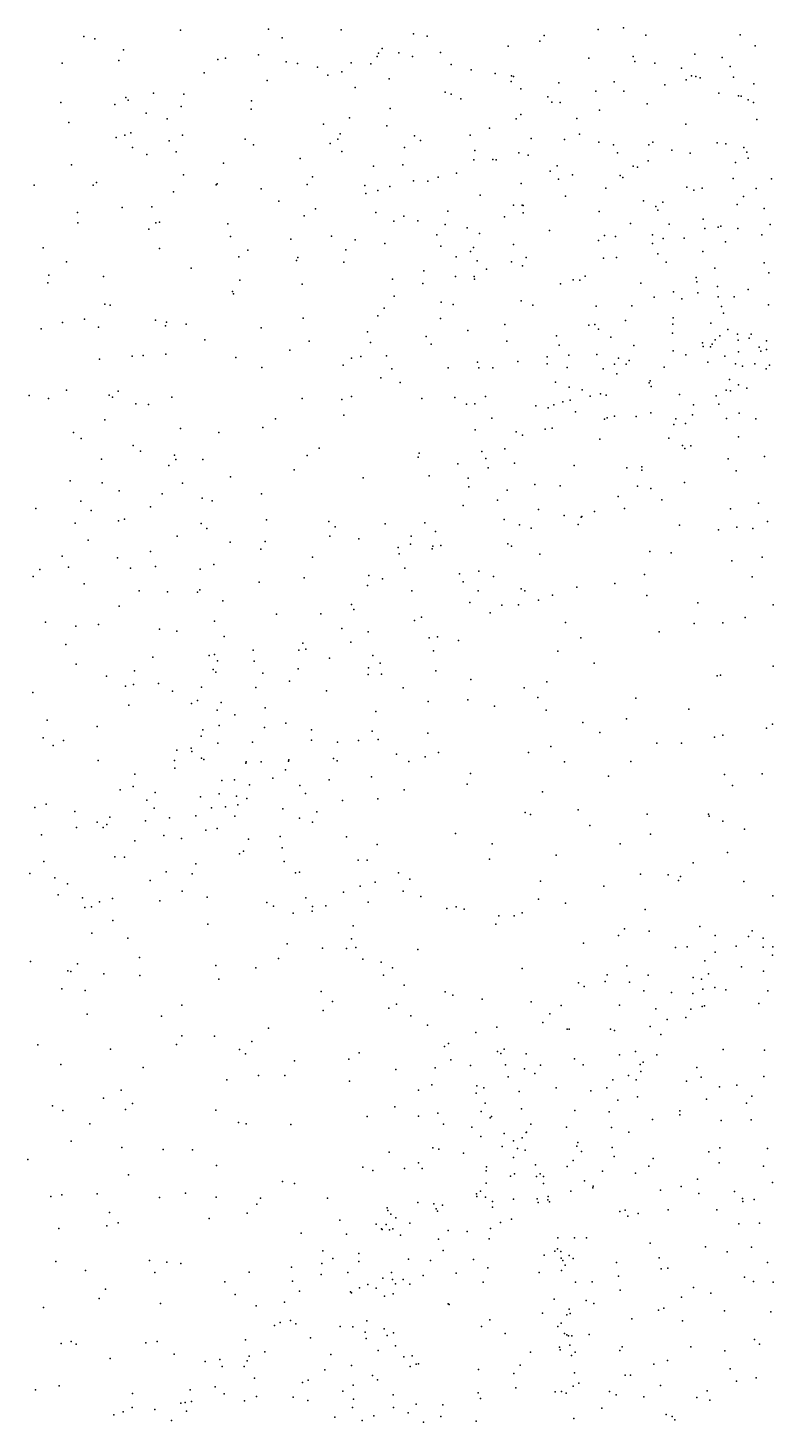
# Model space of a CAD drawing. Header units: metres. Extents: x -24.3 to 24.3, y -27.7 to 27.7.
# Drawn here: x -4.719 to -3.339, y -2.573 to 0.009 of the extents above; entities that cross this region are included whole.
import ezdxf

# ---------------------------------------------------------------- set-up
doc = ezdxf.new("R2010")
doc.units = ezdxf.units.M

msp = doc.modelspace()

# ---------------------------------------------------------------- linework, layer by layer
for p in [(-4.4366, 0.0051, -7.7334), (-4.2739, 0.0072, -7.7017), (-4.1391, 0.0059, 29.5031), (-3.6629, 0.0065, -6.081), (-3.6161, 0.0094, 11.9112), (-4.6155, -0.0067, -7.7389), (-4.5954, -0.0106, 12.8031), (-4.2483, -0.0091, 12.0301), (-4.0054, -0.0014, 10.6315), (-3.9797, -0.0062, 9.5079), (-3.8297, -0.0247, 23.2616), (-3.7714, -0.0154, 29.4017), (-3.7632, -0.0048, 10.844), (-3.575, -0.004, -7.4625), (-3.4001, -0.0033, 15.1593), (-3.3721, -0.0236, -7.6246), (-4.551, -0.0509, 23.7364), (-4.5425, -0.0312, 29.262), (-4.3673, -0.0493, -5.7501), (-4.3532, -0.0467, 12.1905), (-4.292, -0.0408, 29.3989), (-4.0722, -0.0437, 13.92), (-4.0698, -0.0373, 10.5135), (-4.0632, -0.029, 9.5971), (-4.0321, -0.0365, 29.4473), (-4.0067, -0.0437, 20.5855), (-3.9552, -0.0362, 11.8811), (-3.6805, -0.0469, -7.5552), (-3.5983, -0.0435, 14.8222), (-3.4837, -0.0393, -6.0457), (-3.4335, -0.0457, 22.9646), (-4.6557, -0.056, 23.836), (-4.3929, -0.0741, 13.5557), (-4.2409, -0.0535, 13.7579), (-4.2199, -0.0566, 10.0002), (-4.1832, -0.0632, 10.2511), (-4.1381, -0.0718, -5.866), (-4.1206, -0.0551, -14.5624), (-4.0844, -0.0573, -26.3805), (-3.9352, -0.0583, 14.0377), (-3.8984, -0.0683, -6.0043), (-3.8537, -0.075, 9.3739), (-3.595, -0.0528, 29.2523), (-3.5578, -0.0561, -7.5702), (-3.5084, -0.0655, -26.6642), (-3.4188, -0.0619, 11.4106), (-4.276, -0.0883, -5.7957), (-4.1638, -0.0783, -7.6647), (-4.1133, -0.101, 11.9664), (-4.0502, -0.0852, 23.394), (-3.8241, -0.0902, 11.9013), (-3.8235, -0.0791, 10.7559), (-3.8198, -0.0805, 14.1683), (-3.7359, -0.0921, 14.3342), (-3.6335, -0.0907, 22.9769), (-3.5393, -0.096, -23.5067), (-3.4999, -0.0868, 22.8109), (-3.4903, -0.0791, -7.6567), (-3.4822, -0.0805, 11.1464), (-3.4741, -0.0832, 15.0624), (-3.4122, -0.0818, 29.1047), (-3.375, -0.0943, 22.6928), (-4.6584, -0.1289, 29.1013), (-4.538, -0.1195, 12.7345), (-4.5339, -0.1243, -26.1591), (-4.4866, -0.1116, 29.1733), (-4.4303, -0.1136, -14.9251), (-4.3054, -0.1256, 29.2076), (-3.9463, -0.1099, 29.3272), (-3.9353, -0.1133, 10.6053), (-3.9176, -0.1218, 23.8525), (-3.8061, -0.1035, -6.0491), (-3.7565, -0.1185, 23.1321), (-3.7491, -0.128, -7.6515), (-3.7332, -0.1288, 9.3055), (-3.6676, -0.1081, 14.5352), (-3.6155, -0.108, 14.7235), (-3.4397, -0.1116, 20.2241), (-3.4033, -0.1165, 22.0907), (-3.3979, -0.1172, -5.9745), (-3.3852, -0.1236, 15.156), (-3.3754, -0.1287, -7.7523), (-4.5585, -0.1323, 12.9017), (-4.5003, -0.1487, 13.2829), (-4.4357, -0.1362, -7.6728), (-4.306, -0.1412, 23.5268), (-4.0483, -0.1397, 29.2694), (-3.8062, -0.1508, 12.0081), (-3.6608, -0.1431, 10.8738), (-3.572, -0.1311, -6.0258), (-4.6437, -0.166, -7.6348), (-4.4613, -0.1588, 12.4434), (-4.1717, -0.1689, 12.1117), (-4.1234, -0.1569, 9.7682), (-4.0548, -0.1719, 12.0431), (-3.8644, -0.1763, 29.1986), (-3.8151, -0.159, 1.3957), (-3.7024, -0.1586, -6.0527), (-3.5004, -0.1687, 11.0482), (-3.3693, -0.1605, 11.5388), (-4.5557, -0.1939, 29.037), (-4.5397, -0.1892, -5.6485), (-4.5284, -0.1848, 23.6614), (-4.4578, -0.1997, 13.3925), (-4.4331, -0.1892, 29.0728), (-4.317, -0.1965, 13.5796), (-4.1595, -0.2047, -5.855), (-4.1453, -0.197, 24.1312), (-4.1411, -0.187, 10.1735), (-4.0032, -0.1905, 9.5227), (-3.9919, -0.1992, 23.3466), (-3.9001, -0.1893, 13.9843), (-3.7869, -0.1954, -7.7185), (-3.7252, -0.1973, 10.7402), (-3.6978, -0.1876, 14.2642), (-3.662, -0.2025, 14.3998), (-3.5618, -0.2023, 14.7839), (-3.4428, -0.2036, 11.3324), (-3.4267, -0.2053, 23.1441), (-4.5257, -0.212, -7.6455), (-4.499, -0.2253, 12.773), (-4.445, -0.2202, -5.7194), (-4.3015, -0.207, 29.0869), (-4.1381, -0.2196, 9.9744), (-4.0215, -0.212, -5.926), (-3.8918, -0.2176, -7.7272), (-3.8098, -0.2219, 10.6307), (-3.793, -0.2264, 20.5479), (-3.6344, -0.2073, 23.0059), (-3.6271, -0.222, 14.5234), (-3.5695, -0.2071, 9.2655), (-3.5266, -0.2172, 29.1016), (-3.4928, -0.2225, -5.9765), (-3.3933, -0.2122, -7.8583), (-3.3876, -0.2207, 9.3076), (-3.3852, -0.2319, 22.7588), (-4.6385, -0.2444, 23.7305), (-4.3573, -0.2411, -7.679), (-4.2148, -0.2327, 13.6911), (-4.079, -0.2467, 29.0995), (-4.0251, -0.2444, 12.137), (-3.8936, -0.2349, 20.8062), (-3.8584, -0.2342, 12.1608), (-3.852, -0.235, 21.1094), (-3.7517, -0.2561, -6.0225), (-3.739, -0.2464, -23.287), (-3.5985, -0.2465, 23.4973), (-3.5902, -0.2484, -26.9008), (-3.5703, -0.2368, 10.9026), (-3.4085, -0.2398, 29.0341), (-4.708, -0.2821, 24.4694), (-4.5983, -0.2819, 0.803), (-4.5925, -0.2771, 28.942), (-4.4309, -0.2625, 12.5558), (-4.3704, -0.2815, 13.4264), (-4.3685, -0.2795, 23.5595), (-4.2019, -0.2809, 12.3038), (-4.1924, -0.2663, 23.4626), (-4.0952, -0.2826, 13.7737), (-4.0051, -0.2737, 9.6625), (-3.9787, -0.2748, -7.7764), (-3.9592, -0.2672, -14.7235), (-3.9255, -0.2595, 10.4686), (-3.8056, -0.2788, -7.8061), (-3.7365, -0.2706, -22.9478), (-3.7106, -0.2629, 12.2274), (-3.6222, -0.264, 1.5513), (-3.6175, -0.2674, 10.749), (-3.4127, -0.2695, -14.4909), (-3.3418, -0.2699, 11.6111), (-4.4498, -0.2941, 13.2247), (-4.287, -0.2885, 12.4048), (-4.0935, -0.2975, -26.6897), (-4.0714, -0.2917, 10.0665), (-4.049, -0.2841, 10.2008), (-3.8815, -0.3006, 29.092), (-3.7236, -0.3022, 14.0529), (-3.6488, -0.2872, -7.872), (-3.4989, -0.2856, 12.28), (-3.486, -0.2911, 14.9016), (-3.4704, -0.2875, 11.0341), (-3.3941, -0.3028, -5.913), (-3.3707, -0.2878, -7.966), (-4.6276, -0.3325, -7.6311), (-4.5447, -0.3235, -5.6444), (-4.4898, -0.3218, -7.65), (-4.2547, -0.3118, 13.5899), (-4.1865, -0.3258, -7.7257), (-4.0748, -0.3328, 12.2786), (-3.9417, -0.33, 12.2584), (-3.8201, -0.3188, 12.2712), (-3.804, -0.3189, 10.5408), (-3.802, -0.333, 23.2459), (-3.8018, -0.3194, 9.4798), (-3.6612, -0.3305, 12.3196), (-3.5789, -0.3107, 14.5889), (-3.5562, -0.3214, -7.9482), (-3.5526, -0.3281, -5.9692), (-3.5434, -0.3135, 14.7384), (-3.4055, -0.3175, 12.3522), (-3.3557, -0.3251, 15.1464), (-4.6269, -0.3518, -5.5756), (-4.4824, -0.3516, 28.8623), (-4.4759, -0.3504, 13.0116), (-4.349, -0.3533, 12.6), (-4.2076, -0.3388, -5.8358), (-4.0418, -0.3486, 23.987), (-4.0228, -0.3396, -7.8399), (-3.9969, -0.3478, 29.0028), (-3.9462, -0.3545, -5.9688), (-3.9058, -0.3607, 9.6507), (-3.8363, -0.3404, -5.9896), (-3.6032, -0.3528, 14.299), (-3.5317, -0.3539, 29.0172), (-3.4683, -0.3446, 10.9082), (-3.4405, -0.3599, 9.3847), (-3.4358, -0.3576, -23.7451), (-3.3445, -0.3549, 20.3203), (-4.4952, -0.3633, 23.625), (-4.3442, -0.3771, -7.6805), (-4.2321, -0.3817, 12.4799), (-4.1568, -0.3766, 13.6473), (-4.1131, -0.3833, 1.1365), (-3.9616, -0.3739, 10.1858), (-3.8828, -0.3715, 10.408), (-3.7534, -0.3656, 20.9593), (-3.6626, -0.3841, 10.5824), (-3.6515, -0.375, -14.7041), (-3.6311, -0.3769, -7.9924), (-3.5622, -0.3741, 9.3824), (-3.5429, -0.3806, 20.4907), (-3.5039, -0.3802, 12.4136), (-3.4652, -0.3623, 11.1644), (-3.4272, -0.3867, 14.9689), (-3.4044, -0.3623, 11.4247), (-3.36, -0.3738, 12.4525), (-4.6909, -0.3979, -15.3379), (-4.4757, -0.3991, -5.6591), (-4.312, -0.4025, 13.3159), (-4.1307, -0.4018, -7.8511), (-4.0581, -0.3902, 13.7122), (-3.9542, -0.3951, 13.7838), (-3.8995, -0.4045, 1.3213), (-3.8937, -0.3971, 23.3185), (-3.8197, -0.3921, -7.9453), (-3.5622, -0.3899, 10.6571), (-3.5528, -0.409, 14.1741), (-3.4691, -0.4049, -27.1594), (-4.648, -0.4237, -5.5024), (-4.4167, -0.4356, -5.7437), (-4.3289, -0.4149, -5.7858), (-4.2218, -0.4213, 23.4669), (-4.2195, -0.4159, 13.4682), (-4.1339, -0.4245, -5.8744), (-3.9261, -0.4145, -7.9364), (-3.8869, -0.4222, 10.2997), (-3.8698, -0.4374, 29.0197), (-3.8235, -0.424, 13.8482), (-3.8033, -0.4312, 9.6195), (-3.7966, -0.4156, 12.393), (-3.6529, -0.4174, 23.1412), (-3.6289, -0.4159, -5.9739), (-3.5374, -0.4247, 14.0077), (-3.4467, -0.4356, 10.8306), (-3.3553, -0.4255, 11.5726), (-4.6825, -0.4627, -5.3254), (-4.6809, -0.4489, 23.7239), (-4.5796, -0.451, 28.7549), (-4.327, -0.4579, 12.845), (-4.0443, -0.4559, -7.9624), (-3.9876, -0.4643, 28.976), (-3.9857, -0.4407, 12.4093), (-3.9273, -0.4511, 9.9666), (-3.8928, -0.4511, 9.7983), (-3.8923, -0.4558, 10.1084), (-3.7328, -0.4644, -5.9774), (-3.7092, -0.4572, 10.4472), (-3.697, -0.4576, 29.0531), (-3.6874, -0.4504, 9.5071), (-3.5839, -0.4633, -22.63), (-3.4814, -0.4532, 14.2998), (-3.4806, -0.4611, 23.0094), (-3.3469, -0.4442, 21.5714), (-4.3404, -0.4789, -7.7592), (-4.3384, -0.4834, 12.9942), (-4.2113, -0.4655, -7.868), (-4.0412, -0.4878, 23.4064), (-3.5594, -0.4892, 23.5031), (-3.5233, -0.4792, -8.1579), (-3.4785, -0.4813, -5.8941), (-3.442, -0.4696, 10.9937), (-3.4409, -0.4886, 14.153), (-3.4112, -0.489, 14.7866), (-3.3855, -0.4749, 11.4671), (-4.5771, -0.5023, -5.4972), (-4.5667, -0.5043, -7.6664), (-4.0595, -0.5097, 13.5284), (-3.9541, -0.4989, -8.0339), (-3.9315, -0.5027, 13.6667), (-3.8058, -0.496, 10.2035), (-3.7843, -0.5041, -8.1003), (-3.6665, -0.506, 10.3168), (-3.6006, -0.5057, -5.9359), (-3.5081, -0.4926, 10.57), (-3.4347, -0.5067, 9.5109), (-3.3473, -0.5036, -9.5817), (-4.6551, -0.5365, -5.2195), (-4.6144, -0.5302, 0.6928), (-4.4832, -0.5321, 23.604), (-4.4628, -0.5359, 28.7271), (-4.4264, -0.5393, -7.7343), (-4.2096, -0.5285, 12.7526), (-4.0714, -0.5237, -8.0316), (-3.9554, -0.5287, 12.5309), (-3.8357, -0.5399, 12.5347), (-3.6805, -0.541, 12.5876), (-3.6692, -0.5398, 9.6069), (-3.6123, -0.5326, -8.1839), (-3.5245, -0.5391, 23.1372), (-3.5242, -0.5274, 10.404), (-3.4545, -0.5372, 13.8574), (-3.4308, -0.5189, 12.668), (-4.695, -0.5478, -7.6025), (-4.5883, -0.5451, -5.4016), (-4.4642, -0.5425, -5.6502), (-4.3915, -0.5681, -5.7763), (-4.2871, -0.546, 28.7941), (-4.0902, -0.5537, -5.9191), (-3.9814, -0.5623, -5.971), (-3.9046, -0.5509, 28.9854), (-3.7402, -0.5611, 10.0614), (-3.6623, -0.5485, 10.1835), (-3.6393, -0.5634, 29.0452), (-3.5253, -0.5563, 13.7461), (-3.4378, -0.5609, -9.3491), (-3.4226, -0.5493, 10.7715), (-3.405, -0.5579, -9.7425), (-3.3833, -0.5652, 10.436), (-3.3795, -0.5577, -9.0205), (-4.2343, -0.5876, 23.5117), (-4.1984, -0.5707, 12.898), (-4.0849, -0.5732, 24.02), (-3.9721, -0.5766, -8.1209), (-3.8325, -0.5709, -5.9672), (-3.7354, -0.5785, 9.7724), (-3.597, -0.5791, 12.6929), (-3.5244, -0.5886, -9.7187), (-3.4696, -0.574, -9.4565), (-3.4687, -0.5807, 9.604), (-3.4549, -0.5811, 12.7714), (-3.4521, -0.5763, 11.2212), (-3.4463, -0.5683, -9.582), (-3.4036, -0.5692, -8.2813), (-3.4033, -0.5908, 13.7363), (-3.365, -0.5818, 11.5503), (-3.362, -0.5895, 14.4046), (-3.3515, -0.5863, 14.7066), (-3.3511, -0.5705, -8.8998), (-4.5869, -0.6039, -5.2583), (-4.526, -0.5987, -5.5215), (-4.5061, -0.5974, -7.7071), (-4.464, -0.595, 24.259), (-4.3345, -0.6008, -26.8317), (-4.2862, -0.6195, -5.8297), (-4.1357, -0.6154, 13.2322), (-4.12, -0.6023, 1.0497), (-4.1027, -0.5992, 12.8103), (-4.0551, -0.5978, 28.9199), (-3.8865, -0.6098, -8.1742), (-3.8117, -0.6083, 12.652), (-3.7578, -0.5998, 9.9179), (-3.7576, -0.6126, 29.0215), (-3.7174, -0.5966, -8.2155), (-3.6657, -0.5958, 13.6452), (-3.6327, -0.6136, -5.9366), (-3.6254, -0.6026, 10.0472), (-3.6114, -0.6136, -9.5002), (-3.6059, -0.6066, 23.2791), (-3.5408, -0.619, 9.7177), (-3.5006, -0.5964, 10.1975), (-3.46, -0.6095, 21.0344), (-3.4284, -0.5988, -9.8401), (-3.4089, -0.6129, 23.121), (-3.3957, -0.6173, 12.9496), (-3.3726, -0.6131, 9.7084), (-3.3454, -0.6152, -8.4794), (-4.2861, -0.6199, -7.9373), (-4.0656, -0.6388, 12.9485), (-4.045, -0.622, 23.456), (-3.9412, -0.6204, 12.7128), (-3.8838, -0.6204, 23.398), (-3.8582, -0.6205, 1.2946), (-3.7203, -0.6198, 23.3402), (-3.6538, -0.622, -9.704), (-3.6282, -0.6311, 9.8866), (-3.5667, -0.6444, -9.1923), (-3.4198, -0.6418, 10.0918), (-3.3517, -0.6222, -8.7501), (-4.6478, -0.6615, -4.9223), (-4.5689, -0.6707, 28.5412), (-4.5519, -0.6635, -15.5715), (-4.03, -0.6474, 13.2937), (-3.7422, -0.647, 13.5249), (-3.7167, -0.6559, -9.63), (-3.693, -0.6611, -9.8047), (-3.6586, -0.6683, 13.4229), (-3.648, -0.671, -9.3209), (-3.5687, -0.6482, 13.5069), (-3.5649, -0.6549, 1.5639), (-3.5124, -0.6697, -8.3327), (-3.4259, -0.6615, 9.9519), (-3.4178, -0.6631, 11.0387), (-3.4033, -0.6517, -5.8592), (-3.3876, -0.6577, -9.9661), (-4.7173, -0.6715, -4.7449), (-4.6811, -0.677, 28.4674), (-4.5624, -0.6747, -5.1787), (-4.5195, -0.6866, -5.2953), (-4.4957, -0.6883, -5.4049), (-4.4526, -0.6747, -7.8152), (-4.2113, -0.6771, 28.8014), (-4.1378, -0.6786, -5.9471), (-4.1198, -0.6731, -27.0302), (-3.9895, -0.6773, -8.168), (-3.9285, -0.6751, 13.1565), (-3.9072, -0.6874, 12.9238), (-3.8915, -0.6868, -15.2132), (-3.8715, -0.6735, -6.0062), (-3.7784, -0.6907, -9.736), (-3.7554, -0.6942, 13.2139), (-3.7454, -0.689, 23.7135), (-3.7286, -0.6834, -9.5246), (-3.7149, -0.6802, 12.8754), (-3.6776, -0.6728, -8.2759), (-3.4866, -0.6887, 13.2298), (-3.4443, -0.6723, 23.4147), (-3.4397, -0.6878, -8.4293), (-4.5769, -0.7168, -7.6914), (-4.2609, -0.7147, 0.8983), (-4.1344, -0.7076, -8.1326), (-3.8601, -0.7136, -8.2297), (-3.7048, -0.7018, -5.997), (-3.6513, -0.7152, 29.0363), (-3.6461, -0.7131, -9.1269), (-3.6327, -0.7096, 13.1933), (-3.5924, -0.7103, -5.9542), (-3.5658, -0.7037, -9.0071), (-3.5194, -0.7145, 29.0281), (-3.4882, -0.707, 23.295), (-3.4251, -0.7142, -10.0422), (-3.4017, -0.704, -8.6224), (-3.3708, -0.7149, 11.5409), (-4.6351, -0.74, 23.7009), (-4.4369, -0.7323, -5.6539), (-4.3659, -0.7402, 28.6353), (-4.2839, -0.7308, -5.8576), (-3.8906, -0.7349, 28.9669), (-3.8152, -0.7387, -9.5643), (-3.8032, -0.745, -9.8247), (-3.761, -0.7338, 23.4586), (-3.7481, -0.7319, -9.3345), (-3.5229, -0.7252, -8.8611), (-3.5011, -0.7231, -5.9177), (-3.4031, -0.7479, 11.4126), (-4.6206, -0.7512, -4.8391), (-4.5244, -0.7639, -7.7767), (-4.18, -0.7691, 23.5334), (-3.836, -0.7703, -9.4359), (-3.6601, -0.7524, -9.0311), (-3.5324, -0.7505, 23.3971), (-3.5067, -0.7642, -15.1634), (-3.5023, -0.7695, -8.5474), (-3.4912, -0.7649, -8.684), (-4.5833, -0.7897, 28.364), (-4.5108, -0.7747, -5.1231), (-4.448, -0.7821, -5.3944), (-4.4455, -0.79, 28.5421), (-4.3954, -0.7899, -5.7327), (-4.2019, -0.7826, -8.1444), (-3.9963, -0.7858, -8.2139), (-3.9948, -0.7784, 28.9229), (-3.9232, -0.7981, 1.167), (-3.8783, -0.775, -23.2199), (-3.8713, -0.7879, -9.7142), (-3.8182, -0.7968, -8.2815), (-3.4224, -0.7886, -5.9072), (-3.3552, -0.7846, 10.9528), (-4.4582, -0.8014, -5.2532), (-4.3443, -0.8221, -5.8575), (-4.2264, -0.809, 28.7556), (-4.0982, -0.8242, 28.8531), (-3.9759, -0.82, 23.5297), (-3.904, -0.8243, -9.5512), (-3.867, -0.8054, -6.0381), (-3.7078, -0.8013, -6.032), (-3.6101, -0.8056, -10.0912), (-3.5822, -0.8095, 23.4976), (-3.582, -0.8036, -8.4201), (-3.4076, -0.811, -10.2145), (-4.6408, -0.8294, -4.758), (-4.5821, -0.8331, 0.6025), (-4.5502, -0.8483, -26.8417), (-4.4327, -0.8339, -7.9269), (-3.9029, -0.8408, -9.3602), (-3.8317, -0.8469, -9.9501), (-3.7802, -0.8364, 28.9902), (-3.7336, -0.8387, -8.9045), (-3.5903, -0.8394, -8.5426), (-3.5656, -0.8439, -10.1841), (-3.5034, -0.8323, 29.024), (-4.6212, -0.8669, -7.7231), (-4.4922, -0.8777, 28.3745), (-4.4708, -0.8534, -5.0774), (-4.3968, -0.8617, -5.6112), (-4.3779, -0.8667, -8.0121), (-4.2869, -0.8538, -8.1166), (-3.913, -0.8755, 28.9462), (-3.8493, -0.8651, -9.0333), (-3.6261, -0.8587, 29.0237), (-3.545, -0.8649, -5.9923), (-3.3663, -0.8709, 29.0011), (-4.7044, -0.8806, -4.6439), (-4.6021, -0.8846, 28.1808), (-4.5514, -0.9038, 23.6975), (-4.5407, -0.9004, -7.8327), (-4.2771, -0.9018, 23.6311), (-3.8374, -0.9009, -8.934), (-3.7734, -0.8827, -23.4979), (-3.7258, -0.8939, -10.1599), (-3.6947, -0.8969, -15.4137), (-3.6931, -0.8954, -8.7211), (-3.6699, -0.8864, -8.4636), (-3.614, -0.8807, -8.6294), (-3.4179, -0.8815, 23.5321), (-4.6319, -0.9082, 27.963), (-4.3986, -0.9087, 24.1997), (-4.388, -0.9179, -5.7327), (-4.1622, -0.9051, -6.0133), (-4.1501, -0.9149, -15.6319), (-4.0576, -0.9091, -27.2575), (-3.9841, -0.9072, -9.705), (-3.9644, -0.9231, -9.0908), (-3.8089, -0.9113, -10.0816), (-3.7874, -0.9169, -8.8222), (-3.7002, -0.9106, -27.4326), (-3.5126, -0.9118, -23.8505), (-3.4404, -0.9204, -5.9662), (-3.4061, -0.9154, 11.2884), (-3.3768, -0.9179, 11.4101), (-3.3497, -0.9048, 11.5448), (-4.6075, -0.9397, -4.7607), (-4.4426, -0.9319, -7.9687), (-4.3445, -0.9431, -8.0951), (-4.2798, -0.9417, 28.6198), (-4.1604, -0.9321, 28.7779), (-4.1065, -0.9367, 0.9475), (-4.0334, -0.9533, -9.6023), (-4.0107, -0.947, -9.3185), (-4.0093, -0.9321, -9.4658), (-3.9696, -0.9505, 23.6313), (-3.9545, -0.9495, 23.9872), (-3.8305, -0.9461, 23.6163), (-3.8238, -0.9508, -6.0762), (-4.6556, -0.9691, -4.6606), (-4.5533, -0.9719, -4.8458), (-4.492, -0.9604, -4.9682), (-4.2882, -0.9563, -5.971), (-4.1924, -0.9706, -8.194), (-4.0318, -0.9648, -9.8228), (-3.9703, -0.9556, -9.9325), (-3.7709, -0.9651, -8.6941), (-3.5671, -0.9603, 23.6978), (-3.5281, -0.963, 23.6636), (-3.4152, -0.978, 28.983), (-3.3595, -0.9708, -10.3167), (-4.7094, -1.0069, -4.5788), (-4.6974, -0.994, -7.7061), (-4.6441, -0.9896, 27.6452), (-4.5294, -0.9911, -7.8949), (-4.4831, -0.9879, 28.2324), (-4.4005, -0.9934, -5.4649), (-4.375, -0.9847, -5.9188), (-4.0878, -1.0049, -9.5012), (-4.021, -0.9912, -6.0705), (-3.9197, -1.0016, -6.0809), (-3.8843, -0.9971, -8.3472), (-3.8568, -1.0064, 1.1546), (-3.5773, -1.0028, -6.06), (-4.6154, -1.0203, -7.8133), (-4.4011, -1.0312, -5.3376), (-4.2909, -1.0173, 23.6998), (-4.2075, -1.0089, -6.0264), (-4.0902, -1.0236, 23.6759), (-4.0623, -1.0112, -9.127), (-3.9133, -1.0166, -8.8098), (-3.8057, -1.0294, -8.6033), (-3.7028, -1.0266, -10.2474), (-3.632, -1.0199, 28.9999), (-3.3777, -1.0073, -5.9713), (-4.5132, -1.0332, 27.9193), (-4.4608, -1.0353, 23.7247), (-4.405, -1.0356, -5.2283), (-4.3581, -1.0519, -27.0912), (-4.0083, -1.0333, -8.9654), (-3.9009, -1.0549, -8.7079), (-3.8856, -1.0335, -10.0827), (-3.799, -1.0333, -10.182), (-3.7737, -1.0505, -6.104), (-3.7474, -1.0412, 28.96), (-3.5732, -1.042, 1.4141), (-3.4783, -1.0555, -6.0366), (-4.5505, -1.0618, 27.7466), (-4.2588, -1.0764, 0.7793), (-4.1768, -1.0757, -8.209), (-4.1197, -1.0588, -9.2216), (-4.1155, -1.0677, -9.7106), (-3.9906, -1.0818, 23.7344), (-3.8631, -1.0737, 28.9145), (-3.8415, -1.0598, 23.7117), (-3.8106, -1.0594, -23.0681), (-3.3905, -1.0827, 28.9301), (-3.3392, -1.0591, 23.8192), (-4.6866, -1.0914, -7.7798), (-4.6304, -1.0988, 27.5796), (-4.5889, -1.0959, -7.8847), (-4.4758, -1.1042, 0.5968), (-4.4435, -1.1077, -5.0578), (-4.3738, -1.0892, -5.8348), (-4.1376, -1.103, -6.0881), (-4.089, -1.1091, 24.0702), (-4.0031, -1.0881, -8.8448), (-3.7233, -1.0921, 23.7756), (-3.5503, -1.1093, 23.8431), (-3.4853, -1.0935, -15.6616), (-3.432, -1.0927, -10.3634), (-4.6492, -1.1328, -4.5979), (-4.3561, -1.1179, 28.3833), (-4.2099, -1.1302, -9.4282), (-4.1209, -1.1282, -9.7974), (-3.9763, -1.12, -8.3491), (-3.9605, -1.1185, -10.0543), (-3.9215, -1.1253, -8.575), (-3.6953, -1.12, -6.132), (-4.4882, -1.1559, -4.945), (-4.3838, -1.153, -5.3978), (-4.3735, -1.1512, -5.6572), (-4.3023, -1.1429, -8.1345), (-4.2176, -1.143, -9.3229), (-4.2047, -1.1412, -9.1494), (-4.1605, -1.1582, -8.9657), (-4.0807, -1.153, -8.8686), (-3.9682, -1.1443, 0.997), (-3.7377, -1.1451, -15.8149), (-4.63, -1.1689, 24.3443), (-4.5217, -1.1814, 23.754), (-4.3764, -1.1789, 28.2161), (-4.3714, -1.1837, 24.2045), (-4.3679, -1.1629, -5.9433), (-4.3004, -1.1636, -6.0339), (-4.2839, -1.1856, 28.4605), (-4.2188, -1.1777, 23.7401), (-4.0882, -1.176, 23.768), (-4.0669, -1.1674, -15.9462), (-4.0645, -1.1877, -6.1141), (-3.9636, -1.1815, -6.1204), (-3.6706, -1.1671, 28.9309), (-3.339, -1.1729, -10.4241), (-4.5739, -1.1914, -4.7364), (-4.5383, -1.2099, -8.021), (-4.5235, -1.2069, 27.64), (-4.4775, -1.205, -16.2022), (-4.3977, -1.2118, 28.0522), (-4.2973, -1.2124, -9.3577), (-4.2349, -1.2005, -8.2106), (-4.0888, -1.1885, -9.9184), (-4.0243, -1.2127, -8.4684), (-3.8988, -1.1972, 28.8522), (-3.8003, -1.2132, 23.959), (-3.7583, -1.2016, -6.1599), (-3.4428, -1.1904, 28.9007), (-3.4363, -1.1893, 23.9737), (-4.7102, -1.2216, -7.9608), (-4.4513, -1.219, -5.0243), (-4.4052, -1.2364, -5.1493), (-4.166, -1.2182, -9.7902), (-3.9779, -1.238, -10.109), (-3.9042, -1.2351, -10.198), (-3.775, -1.231, -10.2759), (-3.593, -1.2318, -10.3784), (-4.5327, -1.2448, -4.827), (-4.4165, -1.2421, 27.8909), (-4.3688, -1.2542, -5.4632), (-4.3614, -1.24, -5.7445), (-4.3362, -1.2631, -9.138), (-4.2798, -1.2497, -9.4482), (-4.0747, -1.2567, -8.3506), (-3.8548, -1.2471, -6.159), (-3.7594, -1.254, -27.4899), (-3.4954, -1.2524, -6.1983), (-4.6837, -1.2725, -4.5886), (-4.5912, -1.2846, 27.5743), (-4.3956, -1.2908, -8.1451), (-4.3652, -1.2827, -5.8869), (-4.2811, -1.2864, -6.0821), (-4.2414, -1.2784, -9.62), (-4.1943, -1.2909, -8.7971), (-3.6913, -1.2772, -10.3385), (-3.6104, -1.2701, 24.0061), (-3.3514, -1.2877, -6.1916), (-3.34, -1.2803, 24.0222), (-4.6909, -1.3054, 27.4937), (-4.6536, -1.3105, 23.8217), (-4.3986, -1.3025, -9.2801), (-4.3675, -1.3152, -5.3454), (-4.3035, -1.3133, -9.5293), (-4.1943, -1.3099, 23.8015), (-4.1457, -1.3137, 0.7905), (-4.1072, -1.3106, -8.4702), (-4.0814, -1.2934, -6.138), (-4.0706, -1.3084, -10.0194), (-3.9783, -1.297, -6.1532), (-3.6599, -1.2956, 1.2378), (-3.5546, -1.3152, 28.869), (-3.5084, -1.3154, -10.4408), (-3.4474, -1.304, 1.4428), (-3.4323, -1.3005, 28.8509), (-4.6725, -1.3198, 0.3679), (-4.4435, -1.3285, -5.0279), (-4.417, -1.3248, -9.3945), (-4.416, -1.3306, 27.7925), (-4.0367, -1.3355, 24.0815), (-3.9833, -1.3407, -10.1643), (-3.9591, -1.3324, 28.7091), (-3.7924, -1.3328, 23.9601), (-3.7509, -1.3214, 28.8506), (-4.5895, -1.3474, -4.7346), (-4.4479, -1.3477, 23.7861), (-4.447, -1.3618, -9.1376), (-4.3977, -1.3433, -5.1614), (-4.3932, -1.3457, -8.9632), (-4.3154, -1.3524, 27.9517), (-4.3152, -1.3502, -8.8567), (-4.2873, -1.3497, 28.0716), (-4.2423, -1.3645, -8.741), (-4.2368, -1.3489, -9.7611), (-4.236, -1.3465, 28.276), (-4.1535, -1.3441, -9.9221), (-4.1463, -1.3483, -8.6062), (-4.014, -1.3494, -27.3602), (-3.7255, -1.3498, -6.2504), (-3.6023, -1.3494, -6.2584), (-4.5216, -1.3731, -4.8546), (-4.36, -1.3848, -5.7376), (-4.3364, -1.3833, -9.6092), (-4.3088, -1.3926, 24.2086), (-4.2654, -1.3802, -8.2812), (-4.2159, -1.3939, -9.8632), (-4.1615, -1.3832, 28.3943), (-4.0827, -1.378, 23.8611), (-3.9058, -1.3916, 0.9663), (-3.8996, -1.3715, -6.2155), (-3.6439, -1.3766, 28.8198), (-3.4292, -1.3737, 24.1455), (-3.414, -1.3939, -24.0059), (-3.3593, -1.3723, -6.2448), (-4.5482, -1.4016, -8.1838), (-4.5244, -1.3958, 27.5948), (-4.4835, -1.4069, -9.4501), (-4.3999, -1.4145, -8.8621), (-4.3653, -1.4094, -5.928), (-4.3332, -1.4135, -6.022), (-4.3136, -1.4179, 27.8143), (-4.2052, -1.4085, 28.1746), (-4.0709, -1.4185, -10.0776), (-4.0225, -1.4019, -16.3007), (-3.7662, -1.4056, -23.1223), (-4.7066, -1.4347, -9.1448), (-4.6854, -1.4281, -9.2591), (-4.6322, -1.4422, 27.5084), (-4.4989, -1.4211, 0.4726), (-4.4853, -1.4355, -8.9375), (-4.3795, -1.4353, -16.4785), (-4.3533, -1.4331, -5.5815), (-4.3304, -1.4297, -8.7493), (-4.2469, -1.4372, -8.6276), (-4.1843, -1.4424, -6.1778), (-4.1364, -1.4216, -9.99), (-3.7982, -1.444, -10.2726), (-3.7004, -1.4391, -6.2991), (-4.6293, -1.4714, -8.2113), (-4.5911, -1.4619, -8.9505), (-4.5797, -1.4714, 23.8462), (-4.5729, -1.4663, -9.4535), (-4.5674, -1.4524, -4.7982), (-4.5013, -1.4593, 24.3025), (-4.4573, -1.4539, -9.5771), (-4.4084, -1.4502, -8.2651), (-4.3359, -1.4509, -5.3888), (-4.2164, -1.4544, -8.4701), (-4.1923, -1.4619, 28.0199), (-3.7881, -1.4475, 28.6909), (-3.6782, -1.4677, -10.3364), (-3.572, -1.4467, 28.7123), (-3.4589, -1.4466, -6.3096), (-3.4576, -1.4503, -10.4507), (-3.4321, -1.4601, 28.6603), (-4.6939, -1.4853, -8.8043), (-4.521, -1.4961, -8.2741), (-4.4674, -1.4863, -4.974), (-4.4348, -1.4922, -8.7468), (-4.3899, -1.4764, -5.1683), (-4.3689, -1.4734, 27.6853), (-4.3109, -1.4929, 23.8283), (-4.2523, -1.4883, -6.0937), (-4.1294, -1.4891, 23.8693), (-3.9272, -1.4825, 28.5515), (-3.5661, -1.4842, -6.3269), (-3.3921, -1.4749, 24.2193), (-4.3277, -1.5202, -5.2812), (-4.3199, -1.5154, -8.5351), (-4.2485, -1.5093, -9.8742), (-4.0722, -1.5028, 28.3412), (-3.8593, -1.502, -6.2982), (-3.741, -1.523, -6.3392), (-3.6223, -1.5017, -16.3404), (-3.4238, -1.5182, 23.8383), (-4.6901, -1.5345, -4.6369), (-4.5582, -1.5257, -8.7627), (-4.5402, -1.5263, -9.6477), (-4.4085, -1.539, -8.5775), (-4.2448, -1.5343, 27.7549), (-4.1079, -1.532, -6.2127), (-4.091, -1.5322, -10.0973), (-3.8641, -1.5302, -10.2307), (-3.487, -1.5372, 28.5668), (-4.7155, -1.5568, -9.5514), (-4.6692, -1.5648, -8.4377), (-4.4926, -1.57, 23.8396), (-4.4633, -1.5535, -8.3396), (-4.4154, -1.5572, -5.079), (-4.2238, -1.5558, -5.5864), (-4.2163, -1.5541, -5.4778), (-4.0762, -1.5726, 27.9749), (-4.0332, -1.5558, 28.1898), (-4.0121, -1.5675, -10.1499), (-3.77, -1.5707, 28.524), (-3.5849, -1.558, 1.2138), (-3.5335, -1.5593, 24.2006), (-3.5144, -1.57, -22.6885), (-3.5107, -1.5624, -6.3681), (-3.3931, -1.5718, -10.4575), (-4.663, -1.596, 27.4526), (-4.6463, -1.5757, -9.6294), (-4.4336, -1.5897, -8.4487), (-4.3872, -1.6004, -9.8507), (-4.1348, -1.5911, -16.6302), (-4.1039, -1.5803, 27.8338), (-4.024, -1.5898, -6.2622), (-3.9915, -1.5996, 24.1015), (-3.6523, -1.5804, 23.9495), (-3.3398, -1.5979, 28.2582), (-4.6184, -1.602, -4.7508), (-4.614, -1.6195, -9.7498), (-4.6014, -1.6185, 23.8839), (-4.587, -1.6094, -8.3702), (-4.5624, -1.6033, -8.5375), (-4.4751, -1.6076, 27.5667), (-4.2769, -1.6103, 0.5867), (-4.2642, -1.6173, -9.9212), (-4.2046, -1.6017, -5.9118), (-4.1929, -1.6263, -6.0536), (-4.1922, -1.6178, -5.3491), (-4.1674, -1.6165, -5.6793), (-4.0888, -1.6099, 23.8804), (-3.9433, -1.6219, 23.945), (-3.9262, -1.6187, -6.3338), (-3.9111, -1.6228, 27.9895), (-3.7738, -1.6042, -10.2666), (-3.7238, -1.6115, 24.0804), (-3.576, -1.6235, 28.4302), (-4.562, -1.6441, -4.8559), (-4.3861, -1.6508, -5.0461), (-4.2281, -1.6305, 27.6681), (-3.8528, -1.6509, -10.226), (-3.8469, -1.6351, 28.0961), (-3.8184, -1.635, 28.2279), (-3.804, -1.6294, 28.3613), (-4.6009, -1.6671, 24.3772), (-4.5342, -1.6768, -9.8226), (-4.1202, -1.6776, -5.859), (-4.117, -1.6535, -5.5477), (-3.6257, -1.6718, -23.828), (-3.6144, -1.6593, 28.2146), (-3.5685, -1.6635, -10.3666), (-3.4745, -1.6549, 28.1642), (-3.4461, -1.6714, -24.1188), (-3.3849, -1.6737, 28.0311), (-3.3781, -1.6628, -4.8557), (-3.3573, -1.6766, -3.6187), (-4.239, -1.6871, -5.142), (-4.1738, -1.695, -5.2275), (-4.1291, -1.6956, -6.1281), (-4.1122, -1.6939, -5.3902), (-3.9969, -1.6975, 0.7811), (-3.6901, -1.6857, 28.0052), (-3.52, -1.6941, 27.931), (-3.4982, -1.6927, -6.4174), (-3.4463, -1.7025, -3.8627), (-3.4077, -1.6912, -3.7547), (-3.3577, -1.6935, -4.488), (-3.3398, -1.6929, -3.5102), (-4.7148, -1.7196, -4.6504), (-4.6275, -1.7239, -9.8248), (-4.5124, -1.7124, -4.9114), (-4.3711, -1.7273, -16.9611), (-4.255, -1.7145, -9.9825), (-4.0991, -1.7157, -10.0828), (-4.0651, -1.721, -5.7585), (-3.6099, -1.7276, 24.1322), (-3.4656, -1.7186, -4.7883), (-3.3978, -1.7298, -5.0054), (-3.3404, -1.7083, -4.3519), (-4.6455, -1.737, 0.253), (-4.6401, -1.7381, 27.4084), (-4.5787, -1.7429, -4.8421), (-4.5123, -1.7459, -9.8967), (-4.3657, -1.7526, -9.9685), (-4.2971, -1.7317, 27.5726), (-4.0604, -1.7451, -5.9461), (-4.044, -1.7315, -5.656), (-3.8036, -1.7326, -16.7544), (-3.6463, -1.7442, -6.4246), (-3.5703, -1.7453, -3.8142), (-3.4874, -1.7493, 27.7995), (-3.4717, -1.7524, -10.3973), (-3.4584, -1.7426, -4.8976), (-3.3567, -1.7376, 1.3848), (-4.6565, -1.7703, -4.7299), (-4.6131, -1.7735, -17.1769), (-4.1764, -1.7756, 27.58), (-4.0225, -1.7634, -5.4885), (-3.9465, -1.7757, 27.6244), (-3.6997, -1.7594, -3.5496), (-3.689, -1.7659, -10.2928), (-3.6498, -1.757, -3.6918), (-3.605, -1.7582, -3.4687), (-3.5785, -1.7741, -3.909), (-3.5274, -1.7773, -3.3448), (-3.4878, -1.7792, -4.582), (-3.469, -1.7708, -4.1274), (-3.4468, -1.7677, -4.4608), (-3.4267, -1.7722, -6.4246), (-3.3488, -1.7738, -10.3823), (-4.4342, -1.8005, 23.8594), (-4.1553, -1.7936, -5.13), (-4.0511, -1.8062, -5.2442), (-4.0365, -1.7985, -10.1196), (-3.9325, -1.7824, -6.2602), (-3.8782, -1.7893, 23.9785), (-3.7871, -1.7944, 27.6759), (-3.7318, -1.8014, 24.0535), (-3.6233, -1.8008, 27.714), (-3.5564, -1.8076, -4.8445), (-3.4704, -1.8029, -3.2159), (-3.4659, -1.8016, 23.9005), (-3.3657, -1.7973, -5.1863), (-4.6097, -1.8172, -9.9196), (-4.472, -1.8213, -4.8591), (-4.1726, -1.8106, 23.8702), (-4.0098, -1.8207, -6.1776), (-3.7653, -1.8325, -3.5292), (-3.7528, -1.8168, -3.758), (-3.5351, -1.8271, 24.1134), (-3.5006, -1.8234, -4.2655), (-3.4913, -1.8081, -4.9961), (-4.4342, -1.8576, -10.0025), (-4.3735, -1.8582, -4.9011), (-4.2738, -1.843, 0.5116), (-3.9789, -1.8376, -6.0363), (-3.8898, -1.8512, -10.1842), (-3.851, -1.8411, -6.3296), (-3.7203, -1.8453, -3.3764), (-3.7167, -1.8451, -3.9465), (-3.6403, -1.845, -27.3849), (-3.6329, -1.8476, -3.2399), (-3.5665, -1.84, -4.6727), (-3.547, -1.8552, -4.3741), (-4.7007, -1.8739, 27.253), (-4.5663, -1.8824, 27.3633), (-4.444, -1.8732, 27.4299), (-4.3273, -1.8827, 23.852), (-4.3044, -1.8679, 24.2783), (-3.9474, -1.8773, -5.3922), (-3.9404, -1.8714, -5.8015), (-3.8372, -1.8823, -3.803), (-3.4314, -1.8826, -2.9485), (-3.3551, -1.884, -2.8706), (-4.6584, -1.9105, -4.6618), (-4.3161, -1.891, -26.9731), (-4.2255, -1.9037, -10.0435), (-4.1246, -1.9008, -5.0709), (-4.1057, -1.8887, -10.0688), (-3.9358, -1.902, -6.1111), (-3.8496, -1.8866, 0.839), (-3.8436, -1.8899, -3.6318), (-3.7964, -1.8906, 23.9899), (-3.7069, -1.9001, 27.5785), (-3.6233, -1.8927, -4.2203), (-3.5941, -1.8862, -3.097), (-3.5852, -1.9105, -5.0501), (-3.58, -1.9062, -4.5855), (-3.5546, -1.8926, 27.5848), (-4.5059, -1.9163, -4.7631), (-4.2922, -1.9311, -4.9042), (-4.2435, -1.9309, 27.4713), (-4.0376, -1.9201, 0.6744), (-3.9647, -1.9169, -5.2219), (-3.8996, -1.9123, 23.9305), (-3.8344, -1.9114, -3.5027), (-3.8298, -1.9334, 27.5347), (-3.7994, -1.9185, -3.3912), (-3.7805, -1.9272, -6.4087), (-3.7697, -1.9117, -10.1928), (-3.6911, -1.9113, -4.1328), (-3.6069, -1.9309, -4.8614), (-3.5841, -1.9235, -6.4422), (-3.4801, -1.9163, -6.4401), (-3.4722, -1.9342, -2.8476), (-3.3563, -1.9325, -2.7212), (-4.5466, -1.9583, 23.9205), (-4.3508, -1.9388, -10.045), (-4.1235, -1.9414, 23.8723), (-3.9961, -1.9581, -10.1251), (-3.9709, -1.9481, 27.5015), (-3.8877, -1.9499, -5.7333), (-3.8746, -1.954, -3.893), (-3.8095, -1.9604, -4.002), (-3.7407, -1.9537, -3.1431), (-3.6766, -1.9593, -2.9779), (-3.647, -1.9536, 24.0429), (-3.6356, -1.9387, -22.9697), (-3.5928, -1.939, -10.2517), (-3.4996, -1.9414, -5.1854), (-3.4385, -1.9519, -24.3853), (-3.406, -1.9491, -5.2948), (-4.6737, -1.9871, -4.597), (-4.5794, -1.9731, -4.6649), (-4.5258, -1.9829, -10.0228), (-3.8888, -1.9639, -5.9177), (-3.8724, -1.9821, -3.4157), (-3.6269, -1.9767, -2.8824), (-3.59, -1.9706, -4.4569), (-3.4622, -1.9748, -2.7038), (-3.3884, -1.9821, -10.2522), (-3.3787, -1.969, -2.5626), (-4.6545, -1.9957, 23.9727), (-4.5384, -1.994, 27.2921), (-4.3711, -1.9951, 23.873), (-4.0908, -2.0067, -5.0219), (-4.0398, -1.9888, -17.2353), (-3.996, -2.0063, -5.1103), (-3.9599, -2.0008, -3.6664), (-3.8799, -1.9974, -27.1262), (-3.8629, -2.0094, -3.3181), (-3.8608, -2.0071, -5.2889), (-3.8052, -1.9929, -6.3091), (-3.7064, -1.9956, -4.2137), (-3.6424, -1.9981, -4.3216), (-3.5627, -2.0122, -2.7033), (-3.512, -1.9961, 27.4906), (-3.5118, -2.004, -10.2395), (-3.3799, -2.0129, 23.8946), (-4.6044, -2.0206, 27.1791), (-4.3291, -2.0182, -4.8099), (-4.3151, -2.0202, -17.4242), (-4.2322, -2.0218, -4.8795), (-3.9497, -2.0209, -3.7749), (-3.897, -2.0265, -10.1243), (-3.8372, -2.0383, -5.828), (-3.7963, -2.0368, 27.4472), (-3.7956, -2.0361, -3.0699), (-3.7876, -2.0213, -23.3761), (-3.7215, -2.0267, -2.8991), (-3.6382, -2.027, -5.0001), (-3.6062, -2.0358, -5.1003), (-3.435, -2.0143, -2.4256), (-4.6392, -2.0523, -10.0212), (-4.5451, -2.064, -4.6202), (-3.9693, -2.0649, -3.4614), (-3.8802, -2.0438, -3.9997), (-3.8407, -2.0623, -6.1896), (-3.8197, -2.0521, -5.6924), (-3.8036, -2.0466, -5.3871), (-3.7026, -2.0619, -2.6518), (-3.7008, -2.055, 23.9805), (-3.6371, -2.0644, -4.5222), (-3.4374, -2.0648, 24.0489), (-4.7194, -2.0863, 26.9547), (-4.4691, -2.0681, -10.0611), (-4.4143, -2.0689, -4.7042), (-4.05, -2.0728, -10.0959), (-3.9584, -2.0675, -3.8766), (-3.9124, -2.0747, -5.1556), (-3.8197, -2.0831, -6.0089), (-3.8125, -2.0664, -4.1336), (-3.7985, -2.0691, -5.531), (-3.7093, -2.0885, -4.3257), (-3.6941, -2.0716, -6.4119), (-3.6334, -2.081, -2.4686), (-3.5612, -2.0847, -5.1768), (-3.4578, -2.0723, -6.4545), (-3.3494, -2.0661, -2.3317), (-4.5332, -2.1152, -26.6218), (-4.3701, -2.0974, -10.0832), (-4.0992, -2.1004, 27.3611), (-4.0804, -2.107, -4.9611), (-4.0217, -2.1029, -3.5723), (-3.9958, -2.0927, 23.8897), (-3.9889, -2.103, -5.0456), (-3.8706, -2.1076, -3.112), (-3.8701, -2.1002, 24.124), (-3.8255, -2.1172, -2.3235), (-3.8183, -2.1131, 0.7862), (-3.7794, -2.0961, -2.4851), (-3.7708, -2.1132, -2.7827), (-3.7206, -2.0995, -2.3329), (-3.6548, -2.1079, -4.7368), (-3.5937, -2.112, -2.1911), (-3.5693, -2.0988, -2.2984), (-3.4392, -2.0926, -27.2867), (-3.3569, -2.0988, 27.3958), (-4.2479, -2.1274, -4.7863), (-4.2254, -2.1309, 27.2899), (-3.8707, -2.1305, -10.1111), (-3.7772, -2.1182, -2.1876), (-3.7644, -2.1177, -5.3269), (-3.7642, -2.1309, -5.6139), (-3.6885, -2.1262, 27.3905), (-3.6729, -2.1392, -24.371), (-3.6721, -2.1356, -4.8897), (-3.5479, -2.1432, -2.0739), (-3.5092, -2.1368, -22.7429), (-3.4791, -2.1228, -2.1502), (-3.3401, -2.1291, -2.1842), (-4.6771, -2.155, 24.0325), (-4.6567, -2.1519, -10.0486), (-4.591, -2.1502, -4.5142), (-4.4757, -2.1569, -4.5956), (-4.4273, -2.1489, 23.9164), (-4.3709, -2.1564, -4.6639), (-4.2888, -2.1584, -10.0974), (-4.1645, -2.1582, -4.8532), (-3.9971, -2.1661, -3.3308), (-3.9672, -2.1684, -2.2088), (-3.8886, -2.1502, 27.3511), (-3.8878, -2.155, -2.1113), (-3.8813, -2.1453, -2.5209), (-3.8719, -2.1565, -4.1575), (-3.859, -2.1641, -2.9647), (-3.8196, -2.1598, -2.869), (-3.7762, -2.1594, -6.0847), (-3.7742, -2.1659, -4.321), (-3.7562, -2.1609, -10.1073), (-3.7557, -2.1549, -5.4605), (-3.7534, -2.1647, -5.7635), (-3.7137, -2.1449, -6.3061), (-3.4767, -2.1493, -10.1469), (-3.4106, -2.1456, -5.3627), (-3.3959, -2.1588, -6.4436), (-3.3953, -2.1643, 1.1968), (-3.3738, -2.1605, -10.126), (-4.5683, -2.1846, 23.9784), (-4.3131, -2.186, 24.3299), (-4.2951, -2.1694, 23.8824), (-4.0538, -2.1758, -17.5617), (-4.0527, -2.1812, 24.2157), (-4.0468, -2.1878, 27.2995), (-4.0379, -2.1947, -3.8594), (-3.9629, -2.1776, -2.34), (-3.9607, -2.1822, -3.1962), (-3.9512, -2.1711, -4.0536), (-3.8586, -2.1746, -2.0126), (-3.6232, -2.1829, -1.954), (-3.6132, -2.1806, -6.4439), (-3.6082, -2.1915, 23.9732), (-3.5889, -2.1864, -5.1827), (-3.5333, -2.1796, 27.362), (-3.4435, -2.1797, -17.4123), (-4.6621, -2.214, 26.7935), (-4.573, -2.2093, -4.363), (-4.5522, -2.2036, -10.0863), (-4.3837, -2.1957, 27.1203), (-4.1418, -2.1991, 23.8727), (-4.0741, -2.2061, -2.2211), (-4.0641, -2.2149, -2.3722), (-4.0629, -2.2163, -3.6985), (-4.0557, -2.2068, -10.0768), (-4.0498, -2.2166, -4.9323), (-4.0433, -2.2148, -3.4917), (-4.012, -2.2042, -2.4612), (-3.9411, -2.2177, -1.9413), (-3.9055, -2.2196, 23.8982), (-3.8625, -2.2146, -1.8742), (-3.844, -2.2031, -4.2469), (-3.8237, -2.1968, -23.651), (-3.4027, -2.2056, -2.0151), (-3.3642, -2.2046, -5.428), (-4.2135, -2.2232, -10.0879), (-4.1293, -2.2251, -2.1018), (-4.0295, -2.2265, -1.9977), (-3.959, -2.234, -26.8482), (-3.865, -2.2332, -10.0422), (-3.7379, -2.2313, -5.6382), (-3.7072, -2.2313, -4.7408), (-3.6844, -2.2315, -10.0657), (-3.5668, -2.2415, -10.0732), (-4.1729, -2.2558, 0.4858), (-4.1546, -2.27, -1.9973), (-4.1066, -2.2609, -2.4491), (-4.0141, -2.2714, -2.7989), (-3.95, -2.2551, -1.8204), (-3.8942, -2.272, -23.9541), (-3.7631, -2.2636, 27.3214), (-3.7432, -2.2563, -4.4034), (-3.7385, -2.2521, -5.1524), (-3.732, -2.2566, -5.3401), (-3.7314, -2.2691, -5.929), (-3.7166, -2.2643, -4.5909), (-3.7093, -2.2698, -1.7328), (-3.5502, -2.2688, -6.4655), (-3.4644, -2.2484, 23.9683), (-3.4244, -2.2577, 23.9862), (-3.379, -2.2487, -22.4986), (-4.6674, -2.2755, 0.1304), (-4.6127, -2.2919, 26.708), (-4.4941, -2.2738, -18.1296), (-4.4845, -2.2956, 26.8148), (-4.462, -2.2765, -4.3631), (-4.4358, -2.2791, -10.0937), (-4.3098, -2.2951, -4.57), (-4.2311, -2.2862, -2.1532), (-4.1747, -2.2792, -2.2977), (-4.1265, -2.2957, -17.8728), (-4.1064, -2.2756, -4.8303), (-4.0456, -2.2959, -3.9212), (-3.9736, -2.2738, -3.0411), (-3.9259, -2.2969, 27.2614), (-3.8676, -2.2873, -4.9577), (-3.7722, -2.2961, -10.0088), (-3.7312, -2.2921, -6.0255), (-3.7288, -2.2736, -5.7866), (-3.7244, -2.282, -4.9151), (-3.6292, -2.2774, 27.325), (-3.5466, -2.2891, -1.7793), (-3.534, -2.2875, 1.0152), (-3.3491, -2.277, 27.3139), (-4.3544, -2.3131, -4.4381), (-4.2293, -2.3118, 23.8939), (-4.1761, -2.2994, -4.7146), (-4.0898, -2.3183, -1.8182), (-4.062, -2.3063, -3.4319), (-4.0441, -2.309, -3.3315), (-4.0385, -2.3168, 27.1796), (-4.0242, -2.3085, -3.2268), (-4.012, -2.3173, -2.9146), (-3.9874, -2.3011, -4.0403), (-3.8758, -2.3134, -1.66), (-3.7051, -2.3139, -5.0402), (-3.6742, -2.3133, 23.9359), (-3.6254, -2.3024, -5.1693), (-3.4865, -2.3238, -24.9355), (-3.3923, -2.3044, -1.8287), (-3.3755, -2.3124, -5.4556), (-3.339, -2.3134, -6.4379), (-4.5871, -2.344, -26.2342), (-4.5756, -2.3264, 24.0242), (-4.3357, -2.3365, -10.0745), (-4.2164, -2.3305, -1.9347), (-4.1216, -2.3318, -2.5469), (-4.12, -2.3337, -10.0585), (-4.1051, -2.3243, -3.6876), (-4.0744, -2.3246, -3.8193), (-4.0588, -2.3394, -2.6922), (-4.0427, -2.3351, -1.7305), (-3.7447, -2.345, -17.7078), (-3.6852, -2.3479, -26.8158), (-3.6224, -2.3288, -10.004), (-3.5088, -2.3414, 23.9416), (-3.4542, -2.334, -5.3884), (-4.6903, -2.3607, 26.5572), (-4.474, -2.353, -4.2183), (-4.2966, -2.3573, -2.0074), (-4.2443, -2.3507, -2.2672), (-3.9411, -2.3541, -4.9532), (-3.9393, -2.3548, -4.118), (-3.7661, -2.3711, -1.6281), (-3.7214, -2.374, -5.8044), (-3.717, -2.3636, -4.5935), (-3.7147, -2.3718, -5.3818), (-3.6711, -2.3535, -6.2019), (-3.5513, -2.3657, 27.2852), (-3.5412, -2.3621, -6.404), (-3.4293, -2.367, -1.7473), (-3.3432, -2.3688, -9.9523), (-4.2624, -2.394, 26.9082), (-4.2518, -2.3885, -4.5204), (-4.233, -2.3848, -2.3794), (-4.2229, -2.3911, -10.0548), (-4.1411, -2.3957, -1.6915), (-4.1172, -2.3967, -3.5551), (-4.0918, -2.3852, 27.0643), (-4.0596, -2.4001, -2.823), (-3.879, -2.3955, -4.213), (-3.8639, -2.3837, 23.8988), (-3.7375, -2.3956, -4.4254), (-3.7318, -2.3897, 0.7884), (-3.6008, -2.3819, -1.6738), (-3.5068, -2.3853, -9.9709), (-4.6391, -2.4238, 24.1014), (-4.5008, -2.4262, -4.1046), (-4.48, -2.4236, -10.0875), (-4.316, -2.4208, -1.8996), (-4.1962, -2.4171, -4.6068), (-4.0948, -2.406, -3.4138), (-4.0929, -2.4183, -4.7166), (-4.0538, -2.4125, -3.9113), (-4.042, -2.4076, -3.122), (-3.8353, -2.4088, -23.2029), (-3.7256, -2.4089, 27.2505), (-3.7211, -2.4114, -5.965), (-3.7181, -2.4132, -5.1219), (-3.7117, -2.4134, -4.9918), (-3.6797, -2.4107, -9.9385), (-3.3732, -2.4201, -6.4528), (-4.6575, -2.4276, -10.0723), (-4.6298, -2.4285, 26.4746), (-4.4482, -2.4471, 26.5987), (-4.3096, -2.4505, -2.3152), (-4.2804, -2.4427, -4.3247), (-4.1585, -2.4476, 26.98), (-4.0705, -2.4403, -3.2112), (-4.0384, -2.4316, -3.0171), (-4.0229, -2.4519, 23.8953), (-4.0078, -2.4501, -18.1111), (-3.7884, -2.4433, -24.9274), (-3.7344, -2.4342, 23.9234), (-3.7337, -2.4391, -26.4429), (-3.7157, -2.4303, -5.7161), (-3.7126, -2.4494, -5.6162), (-3.7056, -2.4434, -4.758), (-3.623, -2.44, -5.1386), (-3.6183, -2.4335, -6.2303), (-3.4917, -2.4335, -1.67), (-3.4286, -2.4408, -5.4144), (-3.3644, -2.4284, 27.2456), (-4.5671, -2.4548, -4.0334), (-4.391, -2.4604, -18.4352), (-4.3638, -2.457, -2.117), (-4.3594, -2.4697, -2.2183), (-4.3188, -2.4697, -4.2184), (-4.3135, -2.4593, 26.7558), (-4.1695, -2.4763, -2.671), (-4.12, -2.4682, -2.7635), (-4.0112, -2.4696, -1.5671), (-4.0004, -2.4653, -9.9983), (-3.9959, -2.4647, -24.3123), (-3.8845, -2.4754, 27.1363), (-3.8076, -2.4677, -1.5434), (-3.5601, -2.4657, -25.2891), (-3.5349, -2.4589, -6.3617), (-3.4187, -2.4742, -9.8917), (-4.2995, -2.4917, -25.9633), (-4.2105, -2.4997, -4.3869), (-4.2003, -2.4955, 26.8651), (-4.1166, -2.5047, -3.6163), (-4.0812, -2.4867, -2.8914), (-4.072, -2.4946, -3.8578), (-3.8193, -2.4831, -4.311), (-3.707, -2.4815, -5.4238), (-3.699, -2.5008, -17.9947), (-3.613, -2.486, 24.07), (-3.603, -2.4857, -9.8945), (-3.4071, -2.4971, 23.9843), (-3.3704, -2.491, -1.6657), (-4.7054, -2.5134, -10.0599), (-4.6616, -2.5056, 26.2182), (-4.5255, -2.5196, 26.3264), (-4.4188, -2.5132, -1.9081), (-4.3724, -2.5073, -4.1243), (-4.356, -2.5205, -1.8134), (-4.2959, -2.5255, -2.4796), (-4.2282, -2.5266, -4.2801), (-4.1361, -2.5156, -4.5517), (-4.116, -2.5305, -3.4902), (-4.043, -2.5221, -3.9703), (-3.8854, -2.5184, -1.4923), (-3.8813, -2.5291, -25.8254), (-3.8154, -2.5091, -4.9045), (-3.7426, -2.5166, -4.4337), (-3.7311, -2.5165, -5.1886), (-3.7224, -2.5191, -4.6372), (-3.7094, -2.5066, -4.8915), (-3.6422, -2.5162, -1.5547), (-3.6299, -2.5225, -6.1492), (-3.5785, -2.5262, 23.9325), (-3.5474, -2.5051, -5.2175), (-3.4804, -2.5273, -22.4715), (-3.4609, -2.5151, 27.2162), (-4.5426, -2.5538, -10.0695), (-4.526, -2.546, 24.0696), (-4.4843, -2.5493, 0.2061), (-4.4359, -2.5375, -4.0537), (-4.4282, -2.5365, -2.0427), (-4.4258, -2.5527, -2.195), (-4.4163, -2.535, 26.406), (-4.3183, -2.5337, 23.9509), (-4.2008, -2.5326, -1.6237), (-4.1181, -2.5459, 24.2516), (-4.0421, -2.5458, -25.0992), (-4.015, -2.5557, -4.7447), (-4.0002, -2.5399, -25.5375), (-3.9509, -2.5409, -4.1146), (-3.6563, -2.547, -5.0213), (-3.4561, -2.5325, -6.4206), (-4.56, -2.5597, 26.1341), (-4.4534, -2.5702, 24.3543), (-4.1506, -2.5635, -24.7889), (-4.1003, -2.5701, 26.93), (-4.0787, -2.5611, 0.483), (-3.9867, -2.5729, -9.968), (-3.9547, -2.5623, 27.0598), (-3.8888, -2.5712, -4.9541), (-3.708, -2.566, -5.8819), (-3.5369, -2.5585, -25.7723), (-3.5262, -2.5627, -1.5532), (-3.5211, -2.5688, -6.3299)]:
    msp.add_point(p)

doc.saveas('drawing.dxf')
